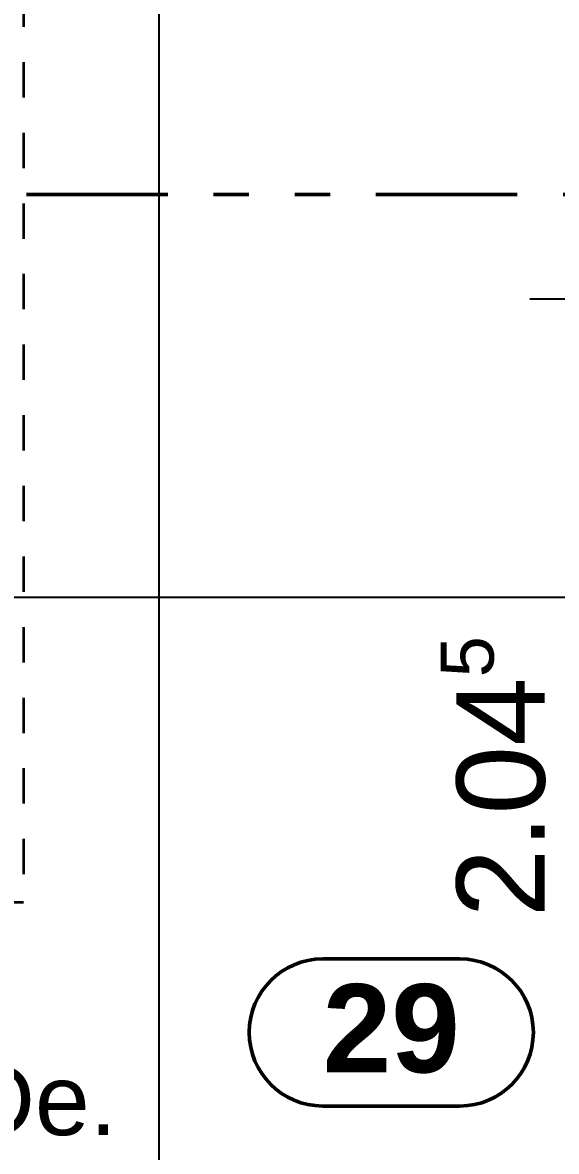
# Model space of a CAD drawing. Header units: centimetres. Extents: x 0.3 to 84.3, y 0.3 to 59.7.
# Drawn here: x 59.573 to 61.085, y 13.404 to 16.601 of the extents above; entities that cross this region are included whole.
import ezdxf

# ---------------------------------------------------------------- set-up
doc = ezdxf.new("R2010")
doc.units = ezdxf.units.CM
for name, pattern in [('AUSGEZOGEN', [0]), ('LINIE_17', [0.05, 0, -0.05]), ('LINIE_23', [0.79, 0.4, -0.13, 0, -0.13, 0, -0.13]), ('RAND', [44.45, 12.7, -6.35, 12.7, -6.35, 0, -6.35])]:
    doc.linetypes.add(name, pattern=pattern)
for name, color, linetype, lineweight in [('Bauachsen grob', 7, 'RAND', 25), ('Decke', 7, 'AUSGEZOGEN', 35), ('Text Koten', 7, 'AUSGEZOGEN', 50), ('Text Werkplan Ausfuehrung', 7, 'AUSGEZOGEN', 50), ('Werkplan- Ausfuehrungsmasse', 7, 'AUSGEZOGEN', 25)]:
    doc.layers.add(name, color=color, linetype=linetype, lineweight=lineweight)
doc.styles.add('ARIAL', font='ARIAL.TTF')

msp = doc.modelspace()

# ---------------------------------------------------------------- linework, layer by layer
at = {"layer": 'Bauachsen grob', "color": 32, "linetype": 'LINIE_23', "lineweight": 50, "true_color": 0xc36e14}
msp.add_line((21.964, 16.114), (72.416, 16.114), dxfattribs=at)
at = {"layer": 'Decke', "color": 92, "linetype": 'LINIE_17', "lineweight": 35, "true_color": 0x00c600}
for p, q in [((59.575, 21.889), (59.575, 14.109)), ((59.575, 14.109), (51.8, 14.109))]:
    msp.add_line(p, q, dxfattribs=at)
at = {"layer": 'Text Werkplan Ausfuehrung', "color": 240, "linetype": 'AUSGEZOGEN', "lineweight": 50}
for p, q in [((60.8117, 13.9493), (60.4232, 13.9493)), ((60.8117, 13.5327), (60.4232, 13.5327))]:
    msp.add_line(p, q, dxfattribs=at)
for centre, start, end in [((60.4232, 13.741), 90, 270), ((60.8117, 13.741), 270, 90)]:
    msp.add_arc(centre, 0.2083, start, end, dxfattribs=at)
at = {"layer": 'Werkplan- Ausfuehrungsmasse', "color": 7, "linetype": 'AUSGEZOGEN', "lineweight": 25}
for p, q in [((59.96, 12.074), (59.96, 24.744)), ((61.16, 15.818), (61.01, 15.818)), ((49, 14.974), (62.37, 14.974))]:
    msp.add_line(p, q, dxfattribs=at)

# ---------------------------------------------------------------- texts
at = {"layer": 'Text Koten', "color": 7, "linetype": 'AUSGEZOGEN', "lineweight": 35, "insert": (57.5121, 13.4473), "char_height": 0.2, "width": 0.1, "attachment_point": 7, "style": 'ARIAL'}
msp.add_mtext('uk\\~r.\\~St.\\~\\~:\\~uk\\~r.\\~De.', dxfattribs=at)
at = {"layer": 'Text Werkplan Ausfuehrung', "color": 240, "linetype": 'AUSGEZOGEN', "lineweight": 50, "insert": (60.4232, 13.6243), "char_height": 0.25, "width": 0.125, "attachment_point": 7, "style": 'ARIAL'}
msp.add_mtext('\\fArial|i0|b1|c0|p0;29', dxfattribs=at)
at = {"layer": 'Werkplan- Ausfuehrungsmasse', "color": 7, "linetype": 'AUSGEZOGEN', "lineweight": 50, "attachment_point": 7, "rotation": 90, "style": 'ARIAL'}
for s, insert, char_height, width in [('5', (60.9099, 14.7467), 0.15, 0.075), ('2.04', (61.0557, 14.067), 0.25, 0.125)]:
    msp.add_mtext(s, dxfattribs=dict(at, insert=insert, char_height=char_height, width=width))

doc.saveas('drawing.dxf')
